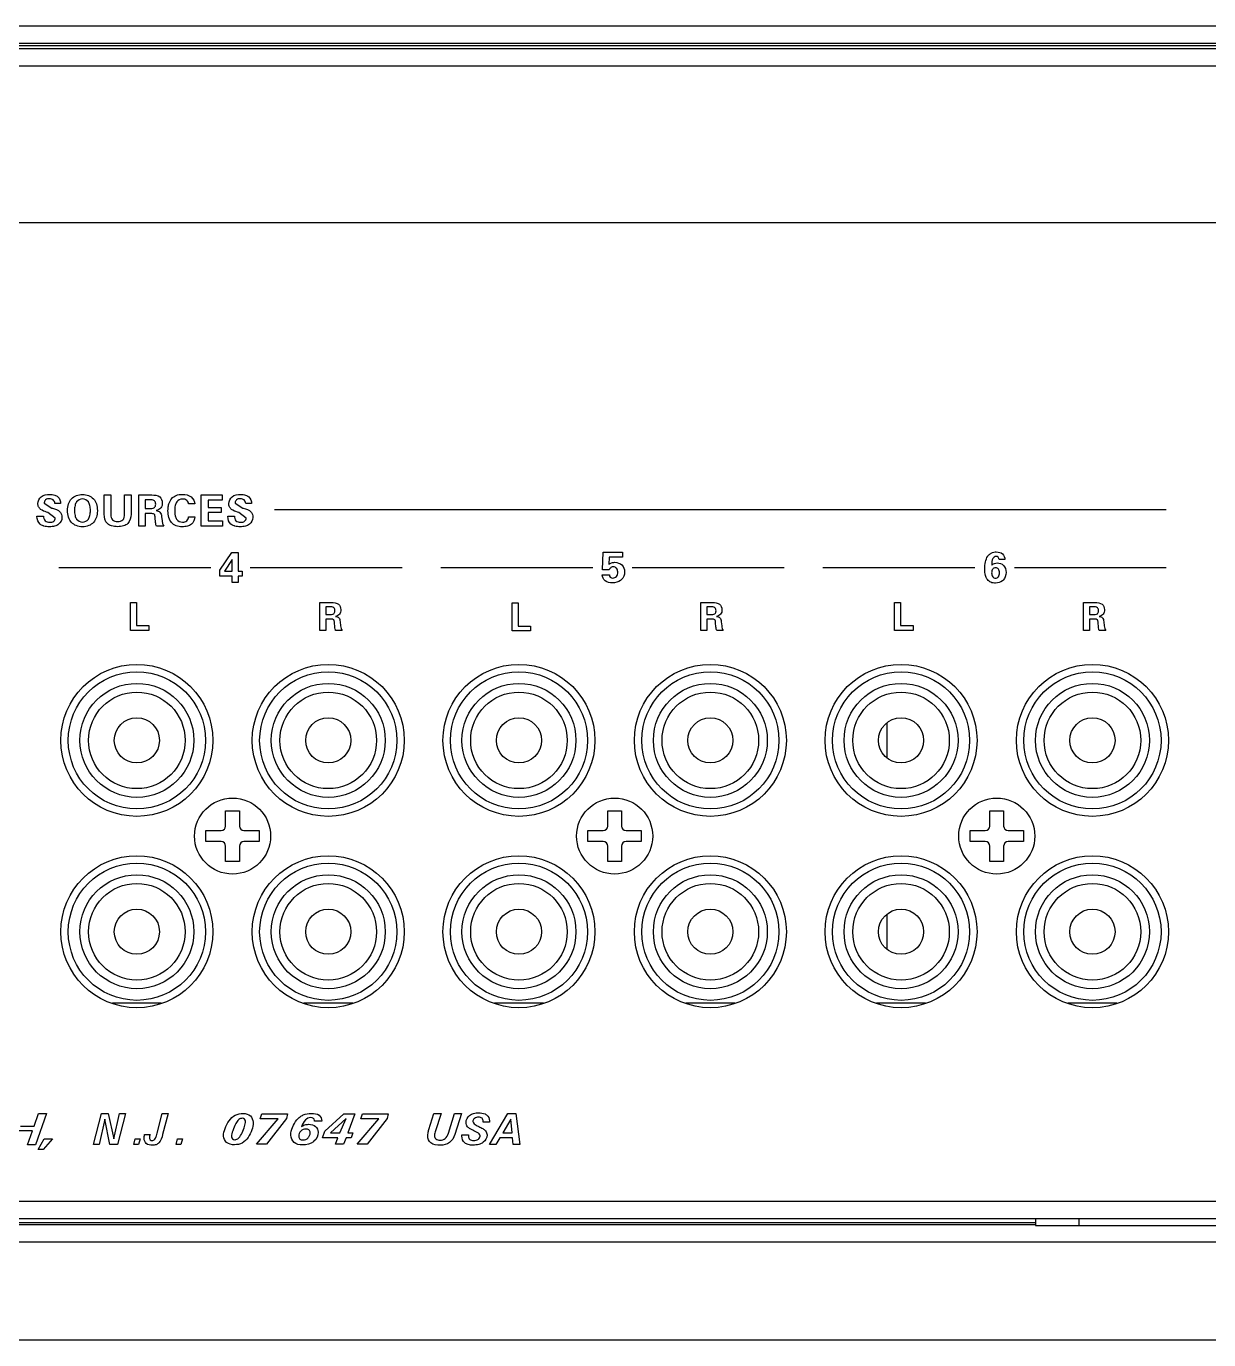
# Model space of a CAD drawing. Header units: inches. Extents: x 0 to 34, y 0 to 22.
# Drawn here: x 11.252 to 14.657, y 0 to 3.782 of the extents above; entities that cross this region are included whole.
import ezdxf

# ---------------------------------------------------------------- set-up
doc = ezdxf.new("R2010")
doc.units = ezdxf.units.IN
doc.header["$LTSCALE"] = 1.87
doc.header["$MEASUREMENT"] = 0
doc.layers.get('0').update_dxf_attribs({"linetype": 'CONTINUOUS'})
doc.layers.add('02___PRT_ALL_AXES', color=7, linetype='CONTINUOUS')

msp = doc.modelspace()

# ---------------------------------------------------------------- linework, layer by layer
at = {"color": 8}
for p, q in [((23.983, 3.7816), (7.3328, 3.7816)), ((23.9869, 3.7166), (7.3289, 3.7166)), ((23.9829, 3.7316), (7.3329, 3.7316)), ((23.9829, 3.7253), (7.3329, 3.7253)), ((23.9607, 3.6666), (7.355, 3.6666)), ((7.805, 3.2166), (23.5107, 3.2166)), ((13.7299, 1.7758), (13.7299, 1.6753)), ((11.8265, 1.479), (11.8265, 1.5228)), ((11.8265, 1.5228), (11.8663, 1.5228)), ((11.8663, 1.5228), (11.8663, 1.479)), ((12.9265, 1.479), (12.9265, 1.5228)), ((12.9265, 1.5228), (12.9663, 1.5228)), ((12.9663, 1.5228), (12.9663, 1.479)), ((14.0265, 1.479), (14.0265, 1.5228)), ((14.0265, 1.5228), (14.0663, 1.5228)), ((14.0663, 1.5228), (14.0663, 1.479)), ((11.7696, 1.4341), (11.7696, 1.466)), ((11.7696, 1.466), (11.8135, 1.466)), ((11.8793, 1.466), (11.9231, 1.466)), ((11.9231, 1.466), (11.9231, 1.4341)), ((12.8696, 1.4341), (12.8696, 1.466)), ((12.8696, 1.466), (12.9135, 1.466)), ((12.9793, 1.466), (13.0231, 1.466)), ((13.0231, 1.466), (13.0231, 1.4341)), ((13.9696, 1.4341), (13.9696, 1.466)), ((13.9696, 1.466), (14.0135, 1.466)), ((14.0793, 1.466), (14.1231, 1.466)), ((14.1231, 1.466), (14.1231, 1.4341)), ((11.8135, 1.4341), (11.7696, 1.4341)), ((11.8265, 1.3773), (11.8265, 1.4211)), ((11.8663, 1.4211), (11.8663, 1.3773)), ((11.9231, 1.4341), (11.8793, 1.4341)), ((12.9135, 1.4341), (12.8696, 1.4341)), ((12.9265, 1.3773), (12.9265, 1.4211)), ((12.9663, 1.4211), (12.9663, 1.3773)), ((13.0231, 1.4341), (12.9793, 1.4341)), ((14.0135, 1.4341), (13.9696, 1.4341)), ((14.0265, 1.3773), (14.0265, 1.4211)), ((14.0663, 1.4211), (14.0663, 1.3773)), ((14.1231, 1.4341), (14.0793, 1.4341)), ((11.8663, 1.3773), (11.8265, 1.3773)), ((12.9663, 1.3773), (12.9265, 1.3773)), ((14.0663, 1.3773), (14.0265, 1.3773)), ((13.7299, 1.2248), (13.7299, 1.1243)), ((7.7789, 0.3986), (23.5369, 0.3986)), ((7.7555, 0.3486), (23.5602, 0.3486)), ((14.1579, 0.3486), (14.1579, 0.3286)), ((14.2829, 0.3486), (14.2829, 0.3286)), ((9.2829, 0.3379), (14.1579, 0.3379)), ((9.2829, 0.3316), (14.1579, 0.3316)), ((14.1579, 0.3286), (17.1579, 0.3286)), ((9.2829, 0.2816), (22.0329, 0.2816)), ((0, 0), (34, 0))]:
    msp.add_line(p, q, dxfattribs=at)
at = {"color": 5}
for p, q in [((11.4768, 2.3768), (11.4768, 2.4322)), ((11.4768, 2.4322), (11.4959, 2.4322)), ((11.4959, 2.4322), (11.4959, 2.3755)), ((11.5356, 2.3763), (11.5356, 2.4322)), ((11.5356, 2.4322), (11.5541, 2.4322)), ((11.5541, 2.4322), (11.5541, 2.3768)), ((11.5762, 2.3422), (11.5762, 2.4322)), ((11.5762, 2.4322), (11.6136, 2.4322)), ((11.7562, 2.3422), (11.7562, 2.4322)), ((11.7562, 2.4322), (11.816, 2.4322)), ((11.816, 2.4322), (11.816, 2.4173)), ((11.3044, 2.409), (11.3265, 2.3946)), ((11.3149, 2.3815), (11.311, 2.3828)), ((11.3265, 2.3946), (11.3276, 2.3942)), ((11.3514, 2.4071), (11.3347, 2.4071)), ((11.3514, 2.4075), (11.3514, 2.4071)), ((11.5951, 2.4183), (11.5951, 2.3931)), ((11.6065, 2.4183), (11.5951, 2.4183)), ((11.5951, 2.3931), (11.6065, 2.3931)), ((11.7376, 2.4062), (11.7199, 2.4062)), ((11.7758, 2.4173), (11.7758, 2.3961)), ((11.816, 2.4173), (11.7758, 2.4173)), ((11.7758, 2.3961), (11.8134, 2.3961)), ((11.8134, 2.3961), (11.8134, 2.3814)), ((11.8539, 2.409), (11.8761, 2.3946)), ((11.8644, 2.3815), (11.8606, 2.3828)), ((11.8761, 2.3946), (11.8772, 2.3942)), ((11.901, 2.4071), (11.8842, 2.4071)), ((11.901, 2.4075), (11.901, 2.4071)), ((14.5346, 2.389), (11.967, 2.389)), ((11.2833, 2.3702), (11.2833, 2.3714)), ((11.2833, 2.3714), (11.3021, 2.3714)), ((11.336, 2.3658), (11.3149, 2.3815)), ((11.5951, 2.3784), (11.5951, 2.3422)), ((11.6117, 2.3784), (11.5951, 2.3784)), ((11.6247, 2.3532), (11.6235, 2.3668)), ((11.6419, 2.3703), (11.6435, 2.3573)), ((11.72, 2.3692), (11.7381, 2.3692)), ((11.7758, 2.3814), (11.7758, 2.3572)), ((11.8134, 2.3814), (11.7758, 2.3814)), ((11.7758, 2.3572), (11.8173, 2.3572)), ((11.8173, 2.3572), (11.8173, 2.3422)), ((11.8328, 2.3702), (11.8328, 2.3714)), ((11.8328, 2.3714), (11.8517, 2.3714)), ((11.8856, 2.3658), (11.8644, 2.3815)), ((11.5951, 2.3422), (11.5762, 2.3422)), ((11.6481, 2.3422), (11.6272, 2.3422)), ((11.8173, 2.3422), (11.7562, 2.3422)), ((11.8097, 2.2161), (11.8439, 2.2668)), ((11.8453, 2.2465), (11.8232, 2.213)), ((11.8439, 2.2668), (11.8627, 2.2668)), ((11.8453, 2.213), (11.8453, 2.2465)), ((11.8627, 2.2668), (11.8627, 2.213)), ((12.9111, 2.2164), (12.9132, 2.2676)), ((12.9132, 2.2676), (12.9693, 2.2676)), ((12.9309, 2.2535), (12.9296, 2.2322)), ((12.9693, 2.2535), (12.9309, 2.2535)), ((12.9693, 2.2676), (12.9693, 2.2535)), ((14.0698, 2.246), (14.0538, 2.246)), ((11.3461, 2.2233), (11.7836, 2.2233)), ((11.8097, 2.1986), (11.8097, 2.2161)), ((11.8453, 2.1986), (11.8097, 2.1986)), ((11.8232, 2.213), (11.8453, 2.213)), ((11.8453, 2.1797), (11.8453, 2.1986)), ((11.8627, 2.213), (11.8736, 2.213)), ((11.8627, 2.1986), (11.8627, 2.1797)), ((11.8736, 2.1986), (11.8627, 2.1986)), ((11.8736, 2.213), (11.8736, 2.1986)), ((11.8971, 2.2233), (12.3346, 2.2233)), ((12.4461, 2.2233), (12.8836, 2.2233)), ((12.9108, 2.2021), (12.9108, 2.2023)), ((12.9108, 2.2023), (12.9311, 2.2023)), ((12.9308, 2.2164), (12.9111, 2.2164)), ((12.9971, 2.2233), (13.4346, 2.2233)), ((13.5461, 2.2233), (13.9836, 2.2233)), ((14.0319, 2.2311), (14.0319, 2.2303)), ((14.0971, 2.2233), (14.5346, 2.2233)), ((11.8627, 2.1797), (11.8453, 2.1797)), ((11.5525, 2.0423), (11.5525, 2.1223)), ((11.5525, 2.1223), (11.5695, 2.1223)), ((11.5695, 2.1223), (11.5695, 2.0559)), ((12.0977, 2.0423), (12.0977, 2.1223)), ((12.0977, 2.1223), (12.131, 2.1223)), ((12.6514, 2.0412), (12.6514, 2.1213)), ((12.6514, 2.1213), (12.6684, 2.1213)), ((12.6684, 2.1213), (12.6684, 2.0548)), ((13.1949, 2.0423), (13.1949, 2.1223)), ((13.1949, 2.1223), (13.2281, 2.1223)), ((13.7524, 2.0423), (13.7524, 2.1223)), ((13.7524, 2.1223), (13.7695, 2.1223)), ((13.7695, 2.1223), (13.7695, 2.0559)), ((14.2963, 2.0423), (14.2963, 2.1223)), ((14.2963, 2.1223), (14.3295, 2.1223)), ((12.1146, 2.11), (12.1146, 2.0876)), ((12.1246, 2.11), (12.1146, 2.11)), ((12.1146, 2.0876), (12.1246, 2.0876)), ((13.2117, 2.11), (13.2117, 2.0876)), ((13.2218, 2.11), (13.2117, 2.11)), ((13.2117, 2.0876), (13.2218, 2.0876)), ((14.3131, 2.11), (14.3131, 2.0876)), ((14.3232, 2.11), (14.3131, 2.11)), ((14.3131, 2.0876), (14.3232, 2.0876)), ((11.6056, 2.0423), (11.5525, 2.0423)), ((11.5695, 2.0559), (11.6056, 2.0559)), ((11.6056, 2.0559), (11.6056, 2.0423)), ((12.1146, 2.0423), (12.0977, 2.0423)), ((12.1146, 2.0745), (12.1146, 2.0423)), ((12.1293, 2.0745), (12.1146, 2.0745)), ((12.1409, 2.0521), (12.1397, 2.0642)), ((12.1617, 2.0423), (12.1431, 2.0423)), ((12.1561, 2.0673), (12.1575, 2.0558)), ((12.6684, 2.0548), (12.7045, 2.0548)), ((12.7045, 2.0548), (12.7045, 2.0412)), ((13.2117, 2.0423), (13.1949, 2.0423)), ((13.2117, 2.0745), (13.2117, 2.0423)), ((13.2264, 2.0745), (13.2117, 2.0745)), ((13.238, 2.0521), (13.2369, 2.0642)), ((13.2588, 2.0423), (13.2402, 2.0423)), ((13.2532, 2.0673), (13.2547, 2.0558)), ((13.8056, 2.0423), (13.7524, 2.0423)), ((13.7695, 2.0559), (13.8056, 2.0559)), ((13.8056, 2.0559), (13.8056, 2.0423)), ((14.3131, 2.0423), (14.2963, 2.0423)), ((14.3131, 2.0745), (14.3131, 2.0423)), ((14.3278, 2.0745), (14.3131, 2.0745)), ((14.3394, 2.0521), (14.3383, 2.0642)), ((14.3602, 2.0423), (14.3416, 2.0423)), ((14.3546, 2.0673), (14.3561, 2.0558)), ((12.7045, 2.0412), (12.6514, 2.0412)), ((11.2751, 0.615), (11.2878, 0.6511)), ((11.3109, 0.6511), (11.2793, 0.5611)), ((11.2878, 0.6511), (11.3109, 0.6511)), ((11.4456, 0.5618), (11.4689, 0.6518)), ((11.4689, 0.6518), (11.4887, 0.6518)), ((11.4887, 0.6518), (11.5041, 0.5783)), ((11.5041, 0.5783), (11.5213, 0.6518)), ((11.5379, 0.6518), (11.5147, 0.5618)), ((11.5213, 0.6518), (11.5379, 0.6518)), ((11.6289, 0.5951), (11.6435, 0.6518)), ((11.6435, 0.6518), (11.6609, 0.6518)), ((11.6609, 0.6518), (11.6451, 0.591)), ((11.926, 0.6358), (11.9305, 0.6499)), ((11.9305, 0.6499), (12.0049, 0.6499)), ((12.0049, 0.6499), (12.0021, 0.6367)), ((12.1117, 0.6009), (12.1668, 0.6499)), ((12.1668, 0.6499), (12.1984, 0.6499)), ((12.1984, 0.6499), (12.1783, 0.5955)), ((12.2158, 0.6358), (12.2203, 0.6499)), ((12.2203, 0.6499), (12.2947, 0.6499)), ((12.2947, 0.6499), (12.2919, 0.6367)), ((12.4117, 0.6052), (12.4263, 0.6518)), ((12.4263, 0.6518), (12.4465, 0.6518)), ((12.4465, 0.6518), (12.4293, 0.5981)), ((12.4676, 0.5945), (12.4852, 0.6518)), ((12.4852, 0.6518), (12.5051, 0.6518)), ((12.5051, 0.6518), (12.4861, 0.5905)), ((12.5865, 0.5618), (12.639, 0.6518)), ((12.639, 0.6518), (12.6622, 0.6518)), ((12.6622, 0.6518), (12.6731, 0.5618)), ((11.236, 0.615), (11.2751, 0.615)), ((11.4782, 0.6348), (11.462, 0.5618)), ((11.4927, 0.5618), (11.4782, 0.6348)), ((11.915, 0.5628), (11.9779, 0.6358)), ((11.9779, 0.6358), (11.926, 0.6358)), ((12.0021, 0.6367), (11.9443, 0.5628)), ((12.1033, 0.6288), (12.0819, 0.6289)), ((12.1033, 0.6299), (12.1033, 0.6288)), ((12.1736, 0.6368), (12.1286, 0.5955)), ((12.1554, 0.5955), (12.1736, 0.6368)), ((12.2048, 0.5628), (12.2677, 0.6358)), ((12.2677, 0.6358), (12.2158, 0.6358)), ((12.2919, 0.6367), (12.2341, 0.5628)), ((12.586, 0.6263), (12.5679, 0.6263)), ((12.6475, 0.6351), (12.6245, 0.5959)), ((12.651, 0.5959), (12.6475, 0.6351)), ((11.2703, 0.6012), (11.2312, 0.6012)), ((11.2563, 0.5611), (11.2703, 0.6012)), ((11.2868, 0.5473), (11.3042, 0.5782)), ((11.3279, 0.5782), (11.3011, 0.5473)), ((11.3042, 0.5782), (11.3279, 0.5782)), ((11.5618, 0.5618), (11.5662, 0.5782)), ((11.5662, 0.5782), (11.5806, 0.5782)), ((11.5806, 0.5782), (11.576, 0.5618)), ((11.5933, 0.591), (11.6087, 0.591)), ((11.6271, 0.5874), (11.6289, 0.5951)), ((11.6837, 0.5618), (11.6881, 0.5782)), ((11.6881, 0.5782), (11.7025, 0.5782)), ((11.7025, 0.5782), (11.6978, 0.5618)), ((12.1052, 0.5817), (12.1117, 0.6009)), ((12.1494, 0.5817), (12.1052, 0.5817)), ((12.1286, 0.5955), (12.1554, 0.5955)), ((12.1424, 0.5628), (12.1494, 0.5817)), ((12.1732, 0.5817), (12.1661, 0.5628)), ((12.1874, 0.5817), (12.1732, 0.5817)), ((12.1783, 0.5955), (12.1928, 0.5955)), ((12.1928, 0.5955), (12.1874, 0.5817)), ((12.5064, 0.5862), (12.5066, 0.5895)), ((12.5066, 0.5895), (12.5258, 0.5895)), ((12.6161, 0.5817), (12.6045, 0.5618)), ((12.6523, 0.5817), (12.6161, 0.5817)), ((12.6245, 0.5959), (12.651, 0.5959)), ((12.654, 0.5618), (12.6523, 0.5817)), ((11.2793, 0.5611), (11.2563, 0.5611)), ((11.3011, 0.5473), (11.2868, 0.5473)), ((11.462, 0.5618), (11.4456, 0.5618)), ((11.5147, 0.5618), (11.4927, 0.5618)), ((11.576, 0.5618), (11.5618, 0.5618)), ((11.6978, 0.5618), (11.6837, 0.5618)), ((11.9443, 0.5628), (11.915, 0.5628)), ((12.1661, 0.5628), (12.1424, 0.5628)), ((12.2341, 0.5628), (12.2048, 0.5628)), ((12.6045, 0.5618), (12.5865, 0.5618)), ((12.6731, 0.5618), (12.654, 0.5618))]:
    msp.add_line(p, q, dxfattribs=at)
at = {"color": 7}
for p, q in [((11.6413, 0.9686), (11.5005, 0.9686)), ((12.1923, 0.9686), (12.0515, 0.9686)), ((12.7413, 0.9686), (12.6005, 0.9686)), ((13.2923, 0.9686), (13.1515, 0.9686)), ((13.8413, 0.9686), (13.7005, 0.9686)), ((14.3923, 0.9686), (14.2515, 0.9686))]:
    msp.add_line(p, q, dxfattribs=at)
at = {"color": 8}
for centre, radius in [((11.5709, 1.7256), 0.1975), ((12.1219, 1.7256), 0.1975), ((12.6709, 1.7256), 0.1975), ((13.2219, 1.7256), 0.1975), ((13.7709, 1.7256), 0.1975), ((14.3219, 1.7256), 0.1975), ((11.5709, 1.7256), 0.164), ((11.5709, 1.7256), 0.139), ((12.1219, 1.7256), 0.164), ((12.1219, 1.7256), 0.139), ((12.6709, 1.7256), 0.164), ((12.6709, 1.7256), 0.139), ((13.2219, 1.7256), 0.164), ((13.2219, 1.7256), 0.139), ((13.7709, 1.7256), 0.164), ((13.7709, 1.7256), 0.139), ((14.3219, 1.7256), 0.164), ((14.3219, 1.7256), 0.139), ((11.5709, 1.7256), 0.065), ((12.1219, 1.7256), 0.065), ((12.6709, 1.7256), 0.065), ((13.2219, 1.7256), 0.065), ((13.7709, 1.7256), 0.065), ((14.3219, 1.7256), 0.065), ((11.5709, 1.1746), 0.1975), ((12.1219, 1.1746), 0.1975), ((12.6709, 1.1746), 0.1975), ((13.2219, 1.1746), 0.1975), ((13.7709, 1.1746), 0.1975), ((14.3219, 1.1746), 0.1975), ((11.5709, 1.1746), 0.164), ((12.1219, 1.1746), 0.164), ((12.6709, 1.1746), 0.164), ((13.2219, 1.1746), 0.164), ((13.7709, 1.1746), 0.164), ((14.3219, 1.1746), 0.164), ((11.5709, 1.1746), 0.139), ((12.1219, 1.1746), 0.139), ((12.6709, 1.1746), 0.139), ((13.2219, 1.1746), 0.139), ((13.7709, 1.1746), 0.139), ((14.3219, 1.1746), 0.139), ((11.5709, 1.1746), 0.065), ((12.1219, 1.1746), 0.065), ((12.6709, 1.1746), 0.065), ((13.2219, 1.1746), 0.065), ((13.7709, 1.1746), 0.065), ((14.3219, 1.1746), 0.065)]:
    msp.add_circle(centre, radius, dxfattribs=at)
for centre, start, end in [((11.8135, 1.479), 270, 360), ((11.8793, 1.479), 180, 270), ((12.9135, 1.479), 270, 360), ((12.9793, 1.479), 180, 270), ((14.0135, 1.479), 270, 360), ((14.0793, 1.479), 180, 270), ((11.8135, 1.4211), 0, 90), ((11.8793, 1.4211), 90, 180), ((12.9135, 1.4211), 0, 90), ((12.9793, 1.4211), 90, 180), ((14.0135, 1.4211), 0, 90), ((14.0793, 1.4211), 90, 180)]:
    msp.add_arc(centre, 0.013, start, end, dxfattribs=at)
at = {"color": 5}
for points, start_tangent, end_tangent in [([(11.311, 2.3828), (11.2939, 2.3906), (11.2881, 2.3978), (11.286, 2.4074), (11.2952, 2.4267), (11.3203, 2.4338), (11.3344, 2.4318)], (-0.949767, 0.312959), (0.951702, -0.307024)), ([(11.3347, 2.4071), (11.3301, 2.4177), (11.3191, 2.4214), (11.3083, 2.4183), (11.3043, 2.4099), (11.3044, 2.409)], (-0.088262, 0.996097), (0.121675, -0.99257)), ([(11.3344, 2.4318), (11.3433, 2.4269), (11.3514, 2.4075)], (0.951702, -0.307024), (0, -1)), ([(11.3714, 2.3877), (11.3742, 2.4068), (11.3829, 2.4213), (11.4144, 2.4336), (11.4457, 2.4213), (11.4544, 2.4067), (11.4572, 2.3877), (11.4572, 2.3857)], (-0.002064, 0.999998), (-0.021178, -0.999776)), ([(11.4371, 2.3875), (11.4356, 2.4017), (11.4312, 2.4121), (11.4143, 2.4206), (11.3974, 2.4121), (11.3929, 2.4017), (11.3915, 2.3875)], (-0.000798, 1), (-0.001308, -0.999999)), ([(11.6136, 2.4322), (11.6367, 2.4267), (11.6441, 2.4096), (11.64, 2.3947), (11.6266, 2.3873)], (1, 0), (-0.972813, -0.231592)), ([(11.6608, 2.3949), (11.6631, 2.4068), (11.6711, 2.4216), (11.6841, 2.4307), (11.7017, 2.4337), (11.7275, 2.4264), (11.7376, 2.4062)], (0.094494, 0.995525), (0.051308, -0.998683)), ([(11.7199, 2.4062), (11.7149, 2.4166), (11.7025, 2.4204), (11.6855, 2.412), (11.6812, 2.4016), (11.6798, 2.3872), (11.68, 2.3806)], (-0.047392, 0.998876), (0.077503, -0.996992)), ([(11.8606, 2.3828), (11.8435, 2.3906), (11.8376, 2.3978), (11.8356, 2.4074), (11.8448, 2.4267), (11.8698, 2.4338), (11.884, 2.4318)], (-0.949767, 0.312959), (0.951702, -0.307024)), ([(11.8842, 2.4071), (11.8796, 2.4177), (11.8686, 2.4214), (11.8579, 2.4183), (11.8539, 2.4099), (11.8539, 2.409)], (-0.088262, 0.996097), (0.121675, -0.99257)), ([(11.884, 2.4318), (11.8928, 2.4269), (11.901, 2.4075)], (0.951702, -0.307024), (0, -1)), ([(11.3276, 2.3942), (11.35, 2.383), (11.354, 2.3763), (11.3553, 2.3675), (11.3457, 2.3478), (11.3342, 2.3424), (11.3189, 2.3407), (11.3033, 2.3425), (11.3012, 2.3432)], (0.949407, -0.31405), (-0.947739, 0.319048)), ([(11.4572, 2.3857), (11.4544, 2.368), (11.4459, 2.3531), (11.4323, 2.3438), (11.4144, 2.3407), (11.3964, 2.3438), (11.3828, 2.3531), (11.3743, 2.3679), (11.3714, 2.3877)], (-0.021178, -0.999776), (-0.002064, 0.999998)), ([(11.3915, 2.3875), (11.3929, 2.3731), (11.3973, 2.3626), (11.4143, 2.3541), (11.4313, 2.3626), (11.4356, 2.3731), (11.4371, 2.3875)], (-0.001308, -0.999999), (-0.000798, 1)), ([(11.6065, 2.3931), (11.6212, 2.3958), (11.6251, 2.4054), (11.6214, 2.4155), (11.6065, 2.4183)], (1, 0), (-1, 0)), ([(11.6266, 2.3873), (11.6374, 2.3828), (11.6419, 2.3703)], (0.993855, -0.110694), (0.123052, -0.9924)), ([(11.7381, 2.3692), (11.7277, 2.348), (11.7164, 2.3425), (11.7014, 2.3407), (11.6837, 2.3436), (11.6708, 2.3524), (11.6631, 2.3668), (11.6605, 2.3868), (11.6608, 2.3949)], (-0.069471, -0.997584), (0.094494, 0.995525)), ([(11.8772, 2.3942), (11.8995, 2.383), (11.9035, 2.3763), (11.9049, 2.3675), (11.8953, 2.3478), (11.8838, 2.3424), (11.8685, 2.3407), (11.8529, 2.3425), (11.8507, 2.3432)], (0.949407, -0.31405), (-0.947739, 0.319048)), ([(11.3012, 2.3432), (11.2922, 2.3481), (11.2833, 2.3702)], (-0.947739, 0.319048), (0, 1)), ([(11.3021, 2.3714), (11.3066, 2.3579), (11.3199, 2.3534), (11.3315, 2.3569), (11.336, 2.3658)], (0, -1), (0.008748, 0.999962)), ([(11.5541, 2.3768), (11.5445, 2.3497), (11.5325, 2.343), (11.5154, 2.3408), (11.4983, 2.343), (11.4862, 2.3496), (11.4768, 2.3768)], (0, -1), (0, 1)), ([(11.4959, 2.3755), (11.5009, 2.3605), (11.516, 2.3556), (11.5308, 2.3606), (11.5356, 2.3763)], (0, -1), (0, 1)), ([(11.6235, 2.3668), (11.6209, 2.3767), (11.6117, 2.3784)], (-0.090149, 0.995928), (-1, 0)), ([(11.6272, 2.3422), (11.6257, 2.3465), (11.6247, 2.3532)], (-0.452726, 0.89165), (-0.088385, 0.996086)), ([(11.6435, 2.3573), (11.6453, 2.3482), (11.6481, 2.3422)], (0.132164, -0.991228), (0.586737, -0.809778)), ([(11.68, 2.3806), (11.6812, 2.3724), (11.6854, 2.362), (11.7026, 2.3538), (11.7148, 2.358), (11.72, 2.3692)], (0.077503, -0.996992), (0.071007, 0.997476)), ([(11.8507, 2.3432), (11.8418, 2.3481), (11.8328, 2.3702)], (-0.947739, 0.319048), (0, 1)), ([(11.8517, 2.3714), (11.8561, 2.3579), (11.8695, 2.3534), (11.8811, 2.3569), (11.8856, 2.3658)], (0, -1), (0.008748, 0.999962)), ([(12.9296, 2.2322), (12.9376, 2.2368), (12.9468, 2.2382), (12.9672, 2.2306), (12.9751, 2.2109), (12.9654, 2.1878), (12.9633, 2.1861)], (0.772726, 0.634739), (-0.795126, -0.606444)), ([(14.0627, 2.185), (14.043, 2.1783), (14.0295, 2.1808), (14.0198, 2.1883), (14.014, 2.2007), (14.0121, 2.218), (14.0142, 2.2398), (14.0204, 2.2555), (14.0272, 2.2628)], (-0.783434, -0.621475), (0.79756, 0.60324)), ([(14.0272, 2.2628), (14.0308, 2.265), (14.0452, 2.2682), (14.0632, 2.2624), (14.0698, 2.246)], (0.79756, 0.60324), (0.01181, -0.99993)), ([(14.0538, 2.246), (14.0507, 2.2528), (14.0443, 2.2553), (14.035, 2.2493), (14.0319, 2.2311)], (-0.128014, 0.991772), (0, -1)), ([(14.0319, 2.2303), (14.0395, 2.2351), (14.0474, 2.2367), (14.066, 2.2292), (14.0731, 2.2092), (14.0648, 2.1868), (14.0627, 2.185)], (0.758922, 0.651181), (-0.783434, -0.621475)), ([(12.9633, 2.1861), (12.9401, 2.179), (12.9188, 2.1853), (12.9108, 2.2021)], (-0.795126, -0.606444), (0, 1)), ([(12.9551, 2.2113), (12.9518, 2.2211), (12.9429, 2.2253), (12.9355, 2.223), (12.9308, 2.2164)], (-0.052028, 0.998646), (-0.342564, -0.939495)), ([(12.9311, 2.2023), (12.9339, 2.1955), (12.9413, 2.193), (12.9514, 2.1976), (12.9552, 2.2101), (12.9551, 2.2113)], (0.029478, -0.999565), (-0.052028, 0.998646)), ([(14.0543, 2.2077), (14.0512, 2.2187), (14.043, 2.2227), (14.0347, 2.2187), (14.0317, 2.2077)], (-0.000846, 1), (0.004159, -0.999991)), ([(14.0317, 2.2077), (14.0347, 2.1968), (14.0428, 2.1926), (14.0512, 2.1967), (14.0543, 2.2077)], (0.004159, -0.999991), (-0.000846, 1)), ([(12.131, 2.1223), (12.1515, 2.1174), (12.1581, 2.1022), (12.1544, 2.089), (12.1426, 2.0824)], (1, 0), (-0.9727, -0.232066)), ([(13.2281, 2.1223), (13.2486, 2.1174), (13.2552, 2.1022), (13.2515, 2.089), (13.2397, 2.0824)], (1, 0), (-0.9727, -0.232066)), ([(14.3295, 2.1223), (14.35, 2.1174), (14.3566, 2.1022), (14.3529, 2.089), (14.3411, 2.0824)], (1, 0), (-0.9727, -0.232066)), ([(12.1246, 2.0876), (12.1377, 2.09), (12.1412, 2.0985), (12.1379, 2.1075), (12.1246, 2.11)], (1, 0), (-1, 0)), ([(12.1426, 2.0824), (12.1521, 2.0784), (12.1561, 2.0673)], (0.993927, -0.110039), (0.123574, -0.992335)), ([(13.2218, 2.0876), (13.2348, 2.09), (13.2383, 2.0985), (13.235, 2.1075), (13.2218, 2.11)], (1, 0), (-1, 0)), ([(13.2397, 2.0824), (13.2492, 2.0784), (13.2532, 2.0673)], (0.993927, -0.110039), (0.123574, -0.992335)), ([(14.3232, 2.0876), (14.3362, 2.09), (14.3397, 2.0985), (14.3364, 2.1075), (14.3232, 2.11)], (1, 0), (-1, 0)), ([(14.3411, 2.0824), (14.3506, 2.0784), (14.3546, 2.0673)], (0.993927, -0.110039), (0.123574, -0.992335)), ([(12.1397, 2.0642), (12.1374, 2.073), (12.1293, 2.0745)], (-0.09177, 0.99578), (-1, 0)), ([(12.1431, 2.0423), (12.1417, 2.0462), (12.1409, 2.0521)], (-0.455876, 0.890043), (-0.091532, 0.995802)), ([(12.1575, 2.0558), (12.1591, 2.0477), (12.1617, 2.0423)], (0.132722, -0.991153), (0.587228, -0.809422)), ([(13.2369, 2.0642), (13.2345, 2.073), (13.2264, 2.0745)], (-0.09177, 0.99578), (-1, 0)), ([(13.2402, 2.0423), (13.2388, 2.0462), (13.238, 2.0521)], (-0.455876, 0.890043), (-0.091532, 0.995802)), ([(13.2547, 2.0558), (13.2563, 2.0477), (13.2588, 2.0423)], (0.132722, -0.991153), (0.587228, -0.809422)), ([(14.3383, 2.0642), (14.3359, 2.073), (14.3278, 2.0745)], (-0.09177, 0.99578), (-1, 0)), ([(14.3416, 2.0423), (14.3402, 2.0462), (14.3394, 2.0521)], (-0.455876, 0.890043), (-0.091532, 0.995802)), ([(14.3561, 2.0558), (14.3577, 2.0477), (14.3602, 2.0423)], (0.132722, -0.991153), (0.587228, -0.809422)), ([(11.8206, 0.5859), (11.8249, 0.6083), (11.8364, 0.6306), (11.854, 0.6465), (11.8768, 0.6515), (11.8978, 0.6443), (11.9055, 0.6264)], (-0.105142, 0.994457), (0.08895, -0.996036)), ([(12.0408, 0.6417), (12.0498, 0.6471), (12.0734, 0.6517), (12.0957, 0.6461), (12.1033, 0.6299)], (0.803539, 0.595252), (0, -1)), ([(12.5588, 0.5858), (12.5588, 0.5867), (12.5564, 0.5929), (12.5522, 0.596), (12.5445, 0.5999), (12.5309, 0.607), (12.5232, 0.6128), (12.5198, 0.6188), (12.5186, 0.626), (12.5284, 0.6458), (12.5542, 0.6533), (12.5736, 0.6499)], (0.067234, 0.997737), (0.894572, -0.446923)), ([(12.5736, 0.6499), (12.5779, 0.6472), (12.5862, 0.63), (12.5862, 0.6286), (12.586, 0.6263)], (0.894572, -0.446923), (-0.121319, -0.992614)), ([(11.9055, 0.6264), (11.9056, 0.625), (11.9017, 0.6041), (11.8911, 0.5826), (11.8742, 0.5664), (11.8523, 0.5613), (11.8293, 0.5681), (11.8206, 0.5859)], (0.08895, -0.996036), (-0.105142, 0.994457)), ([(11.8744, 0.6377), (11.8646, 0.6341), (11.8556, 0.6222), (11.8467, 0.6015), (11.8432, 0.5846), (11.8459, 0.5781), (11.8526, 0.5756), (11.8534, 0.5756)], (-0.999918, -0.01281), (0.998541, 0.053993)), ([(11.8534, 0.5756), (11.8637, 0.5805), (11.8739, 0.596), (11.881, 0.6143), (11.8835, 0.6289), (11.8812, 0.6355), (11.8744, 0.6377)], (0.998541, 0.053993), (-0.999918, -0.01281)), ([(12.079, 0.5701), (12.0484, 0.5609), (12.0233, 0.5682), (12.0143, 0.5885), (12.019, 0.6115), (12.0315, 0.6331), (12.0408, 0.6417)], (-0.791815, -0.610761), (0.803539, 0.595252)), ([(12.0697, 0.5965), (12.0664, 0.6041), (12.0573, 0.6067), (12.0427, 0.6006), (12.0367, 0.5855)], (-0.083541, 0.996504), (0.104234, -0.994553)), ([(12.0819, 0.6289), (12.082, 0.6297), (12.0821, 0.6311), (12.0792, 0.6374), (12.0711, 0.6396), (12.0559, 0.6328), (12.045, 0.6132)], (0.21693, 0.976187), (-0.304616, -0.952475)), ([(12.045, 0.6132), (12.0545, 0.6185), (12.0653, 0.6202), (12.0854, 0.6141), (12.0929, 0.5976), (12.0805, 0.5713), (12.079, 0.5701)], (0.782144, 0.623098), (-0.791815, -0.610761)), ([(12.4861, 0.5905), (12.4708, 0.5678), (12.4445, 0.5599), (12.4176, 0.5668), (12.4082, 0.5867), (12.4091, 0.5951), (12.4117, 0.6052)], (-0.298059, -0.954548), (0.306406, 0.951901)), ([(12.5384, 0.63), (12.5384, 0.6285), (12.5421, 0.6217), (12.5534, 0.6147), (12.5582, 0.6124), (12.5641, 0.6093), (12.5688, 0.6065), (12.575, 0.6013), (12.5789, 0.5895), (12.568, 0.5684), (12.5552, 0.5623), (12.5389, 0.5602), (12.5248, 0.5619), (12.5194, 0.5638)], (-0.132521, -0.99118), (-0.906167, 0.422921)), ([(12.5679, 0.6263), (12.568, 0.6272), (12.568, 0.6287), (12.5645, 0.6376), (12.5547, 0.6409), (12.5429, 0.6374), (12.5384, 0.63)], (0.116841, 0.993151), (-0.132521, -0.99118)), ([(11.6451, 0.591), (11.634, 0.5666), (11.6261, 0.5616), (11.6156, 0.5599), (11.5979, 0.5651), (11.5917, 0.5801), (11.5921, 0.5851), (11.5933, 0.591)], (-0.251886, -0.967757), (0.243792, 0.969828)), ([(11.6087, 0.591), (11.6075, 0.586), (11.6072, 0.5826), (11.6091, 0.5757), (11.6148, 0.5733), (11.6226, 0.5776), (11.6271, 0.5874)], (-0.252948, -0.96748), (0.250517, 0.968112)), ([(12.0367, 0.5855), (12.0401, 0.5779), (12.0494, 0.5751), (12.0639, 0.5812), (12.0682, 0.588), (12.0697, 0.5965)], (0.104234, -0.994553), (-0.083541, 0.996504)), ([(12.4293, 0.5981), (12.4278, 0.5922), (12.4273, 0.5878), (12.4318, 0.5781), (12.4439, 0.5745), (12.4587, 0.5793), (12.4676, 0.5945)], (-0.283802, -0.958883), (0.296262, 0.955107)), ([(12.5194, 0.5638), (12.5146, 0.5668), (12.5064, 0.5862)], (-0.906167, 0.422921), (0, 1)), ([(12.5258, 0.5895), (12.5257, 0.5879), (12.5256, 0.5858), (12.5293, 0.5767), (12.5404, 0.5737), (12.554, 0.5771), (12.5588, 0.5858)], (-0.090536, -0.995893), (0.067234, 0.997737))]:
    msp.add_spline(points, degree=3, dxfattribs=dict(at, start_tangent=start_tangent, end_tangent=end_tangent))
at = {"layer": '02___PRT_ALL_AXES', "color": 8}
for centre, radius in [((11.5709, 1.7256), 0.2188), ((12.1219, 1.7256), 0.2188), ((12.6709, 1.7256), 0.2188), ((13.2219, 1.7256), 0.2188), ((13.7709, 1.7256), 0.2188), ((14.3219, 1.7256), 0.2188), ((11.8464, 1.4501), 0.1095), ((12.9464, 1.4501), 0.1095), ((14.0464, 1.4501), 0.1095), ((11.5709, 1.1746), 0.2188), ((12.1219, 1.1746), 0.2188), ((12.6709, 1.1746), 0.2188), ((13.2219, 1.1746), 0.2188), ((13.7709, 1.1746), 0.2188), ((14.3219, 1.1746), 0.2188)]:
    msp.add_circle(centre, radius, dxfattribs=at)

doc.saveas('drawing.dxf')
